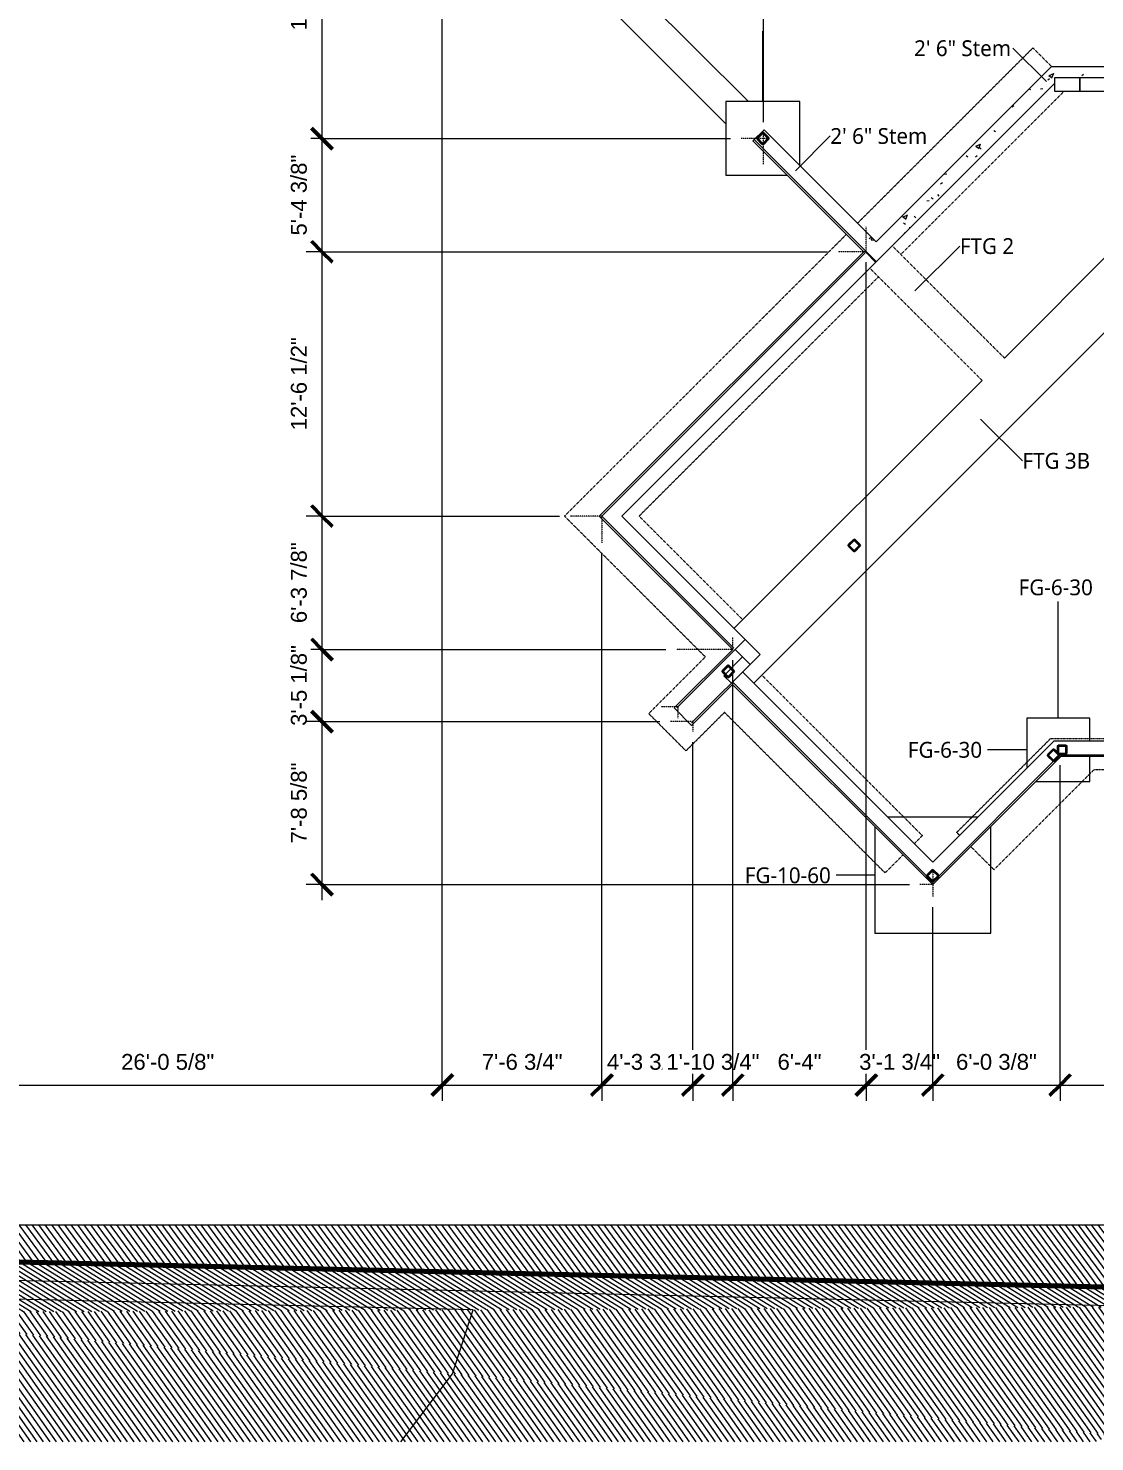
# Model space of a CAD drawing. Header units: inches. Extents: x -11546 to -8152, y -1759 to 1223.
# Drawn here: x -10606 to -9999, y -1759 to -954 of the extents above; entities that cross this region are included whole.
import ezdxf

# ---------------------------------------------------------------- set-up
doc = ezdxf.new("R2010")
doc.units = ezdxf.units.IN
doc.header["$MEASUREMENT"] = 0
doc.linetypes.add('_Callout Lines', pattern=[0.3125, 0.1875, -0.0625, 0, -0.0625])
doc.linetypes.add('_Demolished', pattern=[0.1875, 0.125, -0.0625])
for name, color, linetype, lineweight in [('A-ANNO-DIMS', 211, 'Continuous', 9), ('A-ANNO-DIMS-96', 211, 'Continuous', 9), ('A-ANNO-IDEN', 131, 'Continuous', 9), ('A-DETL', 90, 'Continuous', 9), ('A-GENM', 13, 'Continuous', 9), ('A-WALL', 113, 'Continuous', 13), ('C-TOPO', 7, 'Continuous', 9), ('C-TOPO-MAJR', 7, 'Continuous', 70), ('C-TOPO-MINR', 7, 'Continuous', 9), ('C-TOPO-PATT', 8, 'Continuous', 70), ('S-COLS', 52, 'Continuous', 9), ('S-FNDN', 32, 'Continuous', 13)]:
    doc.layers.add(name, color=color, linetype=linetype, lineweight=lineweight)
doc.styles.add('Arial', font='arial.ttf', dxfattribs={"height": 9})
doc.styles.add('Trebuchet MS', font='trebuc.ttf', dxfattribs={"height": 9})
doc.dimstyles.new('Linear_-_3_32__Arial', dxfattribs={"dimscale": 12, "dimtxt": 9.182335, "dimasz": 1, "dimexe": 0.75, "dimexo": 0.5, "dimgap": 0.5, "dimtad": 1, "dimdec": 3, "dimrnd": 0.125, "dimzin": 3, "dimdsep": 46, "dimlunit": 4, "dimtxsty": 'Arial', "dimblk1": 'OBLIQUE', "dimblk2": 'OBLIQUE', "dimsah": 1, "dimcen": 0.09, "dimdle": 0.75, "dimazin": 0, "dimtfac": 1, "dimtdec": 4, "dimtix": 1, "dimtmove": 0, "dimatfit": 3, "dimfxl": 1, "dimtvp": 1, "dimtfill": 1, "dimfrac": 2, "dimtolj": 1, "dimtzin": 0, "dimarcsym": 2})
pattern_1 = [(50, (0, 0), (27.5427, -2.40992), [2.88, -31.68]), (355, (0, 0), (-5.327844, 28.884266), [2.304, -25.344]), (100.451, (2.295, -0.2), (22.215316, 26.47393), [2.448, -26.924]), (46.184, (0, 7.68), (40.98187, -6.35642), [4.32, -47.52]), (96.636, (3.415, 7.15), (35.89075, 37.40619), [3.671, -40.386]), (351.184, (0, 7.68), (35.89097, 37.40622), [3.456, -38.016]), (21, (3.84, 5.76), (22.921036, -15.46073), [2.88, -31.68]), (326, (3.84, 5.76), (9.34353, 27.84574), [2.304, -25.344]), (71.451, (5.75, 4.472), (32.26477, 12.38442), [2.448, -26.924]), (37.5, (0, 0), (0.466855, 12.782707), [1.267, -23.77, 1.267, -24.461, -25.44]), (37.5, (0, 0), (0.466855, 12.782707), [-50.765, 1.267, -24.173]), (7.5, (0, 0), (10.10159, 15.14509), [1.267, -13.402, 1.267, -23.194, -9.696]), (7.5, (0, 0), (10.10159, 15.14509), [-39.13, 1.267, -8.429]), (327.5, (-8.563, 0), (20.499161, -0.86578), [1.267, -8.333, 1.267, -28.685, -39.744]), (327.5, (-8.563, 0), (20.499161, -0.86578), [-39.552, 1.267, -38.477]), (317.5, (-12.403, 0), (22.39478, 3.844288), [1.267, -11.213, 1.267, -18.624, -28.224]), (317.5, (-12.403, 0), (22.39478, 3.844288), [-32.371, 1.267, -26.957])]

# ---------------------------------------------------------------- blocks, each defined once
blk = doc.blocks.new('HSS-Hollow Structural Section-Column - HSS5X5X1_4-7563565-2 Main FND')
at = {"layer": 'S-COLS', "lineweight": 30}
for p, q in [((-2.5, 2.034), (-2.5, -2.034)), ((-2.267, -2.034), (-2.267, 2.034)), ((2.034, 2.5), (-2.034, 2.5)), ((-2.034, 2.267), (2.034, 2.267)), ((2.267, 2.034), (2.267, -2.034)), ((2.5, -2.034), (2.5, 2.034)), ((2.034, -2.267), (-2.034, -2.267)), ((-2.034, -2.5), (2.034, -2.5))]:
    blk.add_line(p, q, dxfattribs=at)
for centre, radius, start, end in [((-2.034, 2.034), 0.466, 90, 180), ((-2.034, 2.034), 0.233, 90, 180), ((2.034, 2.034), 0.466, 360, 90), ((2.034, 2.034), 0.233, 0, 90), ((-2.034, -2.034), 0.466, 180, 270), ((-2.034, -2.034), 0.233, 180, 270), ((2.034, -2.034), 0.466, 270, 360), ((2.034, -2.034), 0.233, 270, 360)]:
    blk.add_arc(centre, radius, start, end, dxfattribs=at)
blk = doc.blocks.new('HSS-Hollow Structural Section-Column - HSS5X5X1_4-7618822-2 Main FND')
at = {"layer": 'S-COLS', "lineweight": 30}
for p, q in [((-2.5, 2.034), (-2.5, -2.034)), ((-2.267, -2.034), (-2.267, 2.034)), ((2.034, 2.5), (-2.034, 2.5)), ((-2.034, 2.267), (2.034, 2.267)), ((2.267, 2.034), (2.267, -2.034)), ((2.5, -2.034), (2.5, 2.034)), ((2.034, -2.267), (-2.034, -2.267)), ((-2.034, -2.5), (2.034, -2.5))]:
    blk.add_line(p, q, dxfattribs=at)
for centre, radius, start, end in [((-2.034, 2.034), 0.466, 90, 180), ((-2.034, 2.034), 0.233, 90, 180), ((2.034, 2.034), 0.466, 360, 90), ((2.034, 2.034), 0.233, 0, 90), ((-2.034, -2.034), 0.466, 180, 270), ((-2.034, -2.034), 0.233, 180, 270), ((2.034, -2.034), 0.233, 270, 360), ((2.034, -2.034), 0.466, 270, 360)]:
    blk.add_arc(centre, radius, start, end, dxfattribs=at)
blk = doc.blocks.new('HSS-Hollow Structural Section-Column - HSS5X5X1_4-V3-2 Main FND')
at = {"layer": 'S-COLS', "lineweight": 30}
for p, q in [((-2.5, 2.034), (-2.5, -2.034)), ((-2.267, -2.034), (-2.267, 2.034)), ((2.034, 2.5), (-2.034, 2.5)), ((-2.034, 2.267), (2.034, 2.267)), ((2.267, 2.034), (2.267, -2.034)), ((2.5, -2.034), (2.5, 2.034)), ((2.034, -2.267), (-2.034, -2.267)), ((-2.034, -2.5), (2.034, -2.5))]:
    blk.add_line(p, q, dxfattribs=at)
for centre, radius, start, end in [((-2.034, 2.034), 0.466, 90, 180), ((-2.034, 2.034), 0.233, 90, 180), ((2.034, 2.034), 0.466, 360, 90), ((2.034, 2.034), 0.233, 0, 90), ((-2.034, -2.034), 0.466, 180, 270), ((-2.034, -2.034), 0.233, 180, 270), ((2.034, -2.034), 0.466, 270, 360), ((2.034, -2.034), 0.233, 270, 360)]:
    blk.add_arc(centre, radius, start, end, dxfattribs=at)
blk = doc.blocks.new('HSS-Hollow Structural Section-Column - HSS5X5X1_4-V8-2 Main FND')
at = {"layer": 'S-COLS', "lineweight": 30}
for p, q in [((-2.5, 2.034), (-2.5, -2.034)), ((-2.267, -2.034), (-2.267, 2.034)), ((2.034, 2.5), (-2.034, 2.5)), ((-2.034, 2.267), (2.034, 2.267)), ((2.267, 2.034), (2.267, -2.034)), ((2.5, -2.034), (2.5, 2.034)), ((2.034, -2.267), (-2.034, -2.267)), ((-2.034, -2.5), (2.034, -2.5))]:
    blk.add_line(p, q, dxfattribs=at)
for centre, radius, start, end in [((-2.034, 2.034), 0.466, 90, 180), ((-2.034, 2.034), 0.233, 90, 180), ((2.034, 2.034), 0.466, 360, 90), ((2.034, 2.034), 0.233, 0, 90), ((-2.034, -2.034), 0.466, 180, 270), ((-2.034, -2.034), 0.233, 180, 270), ((2.034, -2.034), 0.233, 270, 360), ((2.034, -2.034), 0.466, 270, 360)]:
    blk.add_arc(centre, radius, start, end, dxfattribs=at)
blk = doc.blocks.new('Spread FTG - 36-7565171-2 Main FND')
at = {"layer": 'S-FNDN'}
for p, q in [((-18, 18), (-18, -10.45)), ((18, 18), (-18, 18)), ((18, 5.19), (18, 18)), ((18, -18), (18, -3.81)), ((-12.82, -18), (18, -18))]:
    blk.add_line(p, q, dxfattribs=at)
blk = doc.blocks.new('Spread FTG - 60-V11-2 Main FND')
at = {"layer": 'S-FNDN'}
for p, q in [((25.45, 33), (-25.58, 33)), ((-33, 27.7), (-33, -33)), ((33, -33), (33, 27.82)), ((-33, -33), (33, -33))]:
    blk.add_line(p, q, dxfattribs=at)
blk = doc.blocks.new('Spread FTG - 42-V12-2 Main FND')
at = {"layer": 'S-FNDN'}
for p, q in [((21, 21), (-13.93, 21)), ((21, -21), (21, 21)), ((-21, 15.34), (-21, -21)), ((-21, -21), (21, -21))]:
    blk.add_line(p, q, dxfattribs=at)
blk = doc.blocks.new('HSS-Hollow Structural Section-Column - HSS5X5X1_4-V27-2 Main FND')
at = {"layer": 'S-COLS'}
h = blk.add_hatch(dxfattribs=at)
h.set_pattern_fill('FP_21', color=256, style=0, pattern_type=2)
h.set_pattern_definition([(45, (10017.413, 1365.139), (-9.503515, 9.503515), []), (45, (10017.413, 1379.539), (-9.503515, 9.503515), [])])
h.paths.add_polyline_path([(-0.29, -2.5), (2.03, -2.5), (2.36, -2.36), (2.5, -2.03), (2.5, 2.03), (2.36, 2.36), (2.03, 2.5), (-2.03, 2.5), (-2.36, 2.36), (-2.5, 2.03), (-2.5, -2.03), (-2.36, -2.36), (-2.03, -2.5)])
h.paths.add_polyline_path([(-2.03, -2.27), (-2.2, -2.2), (-2.27, -2.03), (-2.27, 2.03), (-2.2, 2.2), (-2.03, 2.27), (2.13, 2.23), (2.2, 2.2), (2.27, 2.03), (2.27, -2.03), (2.2, -2.2), (2.03, -2.27), (-0.29, -2.27)])
at = {"layer": 'S-COLS', "lineweight": 30}
for p, q in [((-2.5, 2.03), (-2.5, -2.03)), ((-2.27, -2.03), (-2.27, 2.03)), ((2.03, 2.5), (-2.03, 2.5)), ((-2.03, 2.27), (2.03, 2.27)), ((2.27, 2.03), (2.27, -2.03)), ((2.5, -2.03), (2.5, 2.03)), ((2.03, -2.27), (-2.03, -2.27)), ((-2.03, -2.5), (2.03, -2.5))]:
    blk.add_line(p, q, dxfattribs=at)
for centre, radius, start, end in [((-2.03, 2.03), 0.466, 90, 180), ((-2.03, 2.03), 0.233, 90, 180), ((2.03, 2.03), 0.466, 360, 90), ((2.03, 2.03), 0.233, 0, 90), ((-2.03, -2.03), 0.466, 180, 270), ((-2.03, -2.03), 0.233, 180, 270), ((2.03, -2.03), 0.466, 270, 360), ((2.03, -2.03), 0.233, 270, 360)]:
    blk.add_arc(centre, radius, start, end, dxfattribs=at)
blk = doc.blocks.new('HSS-Hollow Structural Section-Column - HSS5X5X1_4-7640956-2 Main FND')
at = {"layer": 'S-COLS', "lineweight": 30}
for p, q in [((-2.5, 2.034), (-2.5, -2.034)), ((-2.267, -2.034), (-2.267, 2.034)), ((2.034, 2.5), (-2.034, 2.5)), ((-2.034, 2.267), (2.034, 2.267)), ((2.267, 2.034), (2.267, -2.034)), ((2.5, -2.034), (2.5, 2.034)), ((2.034, -2.267), (-2.034, -2.267)), ((-2.034, -2.5), (2.034, -2.5))]:
    blk.add_line(p, q, dxfattribs=at)
for centre, radius, start, end in [((-2.034, 2.034), 0.466, 90, 180), ((-2.034, 2.034), 0.233, 90, 180), ((2.034, 2.034), 0.466, 360, 90), ((2.034, 2.034), 0.233, 0, 90), ((-2.034, -2.034), 0.466, 180, 270), ((-2.034, -2.034), 0.233, 180, 270), ((2.034, -2.034), 0.233, 270, 360), ((2.034, -2.034), 0.466, 270, 360)]:
    blk.add_arc(centre, radius, start, end, dxfattribs=at)
blk = doc.blocks.new('Ecoflow ocean shp3 - Ecoflow ocean shp3-7695040-2 Main FND')
at = {"layer": 'A-GENM', "lineweight": 20}
for p, q in [((0, 7.64), (-14.3, 7.64)), ((-14.3, 7.64), (-14.3, 0)), ((0, 0), (0, 7.64)), ((-14.3, 0), (0, 0))]:
    blk.add_line(p, q, dxfattribs=at)
blk = doc.blocks.new('DIMBLOCK15-2 Main FND')
at = {"layer": 'A-ANNO-DIMS-96'}
for p, q in [((-10370.1, -1555.97), (-10370.1, -857.93)), ((-10682.77, -1555.97), (-10682.77, -927.89)), ((-10682.77, -1555.97), (-10370.1, -1555.97)), ((-10682.77, -1555.97), (-10682.77, -1564.97)), ((-10370.1, -1555.97), (-10370.1, -1564.97))]:
    blk.add_line(p, q, dxfattribs=at)
at = {"layer": 'A-ANNO-DIMS-96', "lineweight": 50}
for p, q in [((-10682.77, -1555.97), (-10676.77, -1549.97)), ((-10370.1, -1555.97), (-10364.1, -1549.97)), ((-10682.77, -1555.97), (-10688.77, -1561.97)), ((-10370.1, -1555.97), (-10376.1, -1561.97))]:
    blk.add_line(p, q, dxfattribs=at)
at = {"layer": 'A-ANNO-DIMS-96', "color": 0, "insert": (-10552.85, -1538.28), "char_height": 9, "width": 63.4005, "attachment_point": 1, "line_spacing_factor": 0.941778, "style": 'Arial', "bg_fill": 3, "box_fill_scale": 1.25, "bg_fill_color": 9, "bg_fill_true_color": 13158600, "bg_fill_transparency": 0}
blk.add_mtext('26\'-0 5/8"', dxfattribs=at)
blk = doc.blocks.new('_Oblique')
at = {"color": 0, "linetype": 'ByBlock', "lineweight": -2}
blk.add_line((-0.5, -0.5), (0.5, 0.5), dxfattribs=at)
blk = doc.blocks.new('DIMBLOCK16-2 Main FND')
at = {"layer": 'A-ANNO-DIMS-96'}
for p, q in [((-10370.1, -1555.97), (-10370.1, -857.93)), ((-10279.36, -1555.97), (-10279.36, -1253.38)), ((-10370.1, -1555.97), (-10279.36, -1555.97)), ((-10370.1, -1555.97), (-10370.1, -1564.97)), ((-10279.36, -1555.97), (-10279.36, -1564.97))]:
    blk.add_line(p, q, dxfattribs=at)
at = {"layer": 'A-ANNO-DIMS-96', "lineweight": 50}
for p, q in [((-10370.1, -1555.97), (-10364.1, -1549.97)), ((-10279.36, -1555.97), (-10273.36, -1549.97)), ((-10370.1, -1555.97), (-10376.1, -1561.97)), ((-10279.36, -1555.97), (-10285.36, -1561.97))]:
    blk.add_line(p, q, dxfattribs=at)
at = {"layer": 'A-ANNO-DIMS-96', "color": 0, "insert": (-10347.69, -1538.28), "char_height": 9, "width": 55.094, "attachment_point": 1, "line_spacing_factor": 0.941778, "style": 'Arial', "bg_fill": 3, "box_fill_scale": 1.25, "bg_fill_color": 9, "bg_fill_true_color": 13158600, "bg_fill_transparency": 0}
blk.add_mtext('7\'-6 3/4"', dxfattribs=at)
blk = doc.blocks.new('DIMBLOCK17-2 Main FND')
at = {"layer": 'A-ANNO-DIMS-96'}
for p, q in [((-10279.36, -1555.97), (-10279.36, -1253.38)), ((-10227.57, -1555.97), (-10227.57, -1360.78)), ((-10279.36, -1555.97), (-10227.57, -1555.97)), ((-10279.36, -1555.97), (-10279.36, -1564.97)), ((-10227.57, -1555.97), (-10227.57, -1564.97))]:
    blk.add_line(p, q, dxfattribs=at)
at = {"layer": 'A-ANNO-DIMS-96', "lineweight": 50}
for p, q in [((-10279.36, -1555.97), (-10273.36, -1549.97)), ((-10227.57, -1555.97), (-10221.57, -1549.97)), ((-10279.36, -1555.97), (-10285.36, -1561.97)), ((-10227.57, -1555.97), (-10233.57, -1561.97))]:
    blk.add_line(p, q, dxfattribs=at)
at = {"layer": 'A-ANNO-DIMS-96', "color": 0, "insert": (-10276.42, -1538.28), "char_height": 9, "width": 55.094, "attachment_point": 1, "line_spacing_factor": 0.941778, "style": 'Arial', "bg_fill": 3, "box_fill_scale": 1.25, "bg_fill_color": 9, "bg_fill_true_color": 13158600, "bg_fill_transparency": 0}
blk.add_mtext('4\'-3 3/4"', dxfattribs=at)
blk = doc.blocks.new('DIMBLOCK18-2 Main FND')
at = {"layer": 'A-ANNO-DIMS-96'}
for p, q in [((-10204.86, -1555.97), (-10204.86, -1314.04)), ((-10227.57, -1555.97), (-10227.57, -1360.78)), ((-10227.57, -1555.97), (-10204.86, -1555.97)), ((-10227.57, -1555.97), (-10227.57, -1564.97)), ((-10204.86, -1555.97), (-10204.86, -1564.97))]:
    blk.add_line(p, q, dxfattribs=at)
at = {"layer": 'A-ANNO-DIMS-96', "lineweight": 50}
for p, q in [((-10227.57, -1555.97), (-10221.57, -1549.97)), ((-10204.86, -1555.97), (-10198.86, -1549.97)), ((-10227.57, -1555.97), (-10233.57, -1561.97)), ((-10204.86, -1555.97), (-10210.86, -1561.97))]:
    blk.add_line(p, q, dxfattribs=at)
at = {"layer": 'A-ANNO-DIMS-96', "color": 0, "insert": (-10242.63, -1538.28), "char_height": 9, "width": 63.4005, "attachment_point": 1, "line_spacing_factor": 0.941778, "style": 'Arial', "bg_fill": 3, "box_fill_scale": 1.25, "bg_fill_color": 9, "bg_fill_true_color": 13158600, "bg_fill_transparency": 0}
blk.add_mtext('1\'-10 3/4"', dxfattribs=at)
blk = doc.blocks.new('DIMBLOCK19-2 Main FND')
at = {"layer": 'A-ANNO-DIMS-96'}
for p, q in [((-10128.85, -1555.97), (-10128.85, -1087.61)), ((-10204.86, -1555.97), (-10204.86, -1314.04)), ((-10204.86, -1555.97), (-10128.85, -1555.97)), ((-10204.86, -1555.97), (-10204.86, -1564.97)), ((-10128.85, -1555.97), (-10128.85, -1564.97))]:
    blk.add_line(p, q, dxfattribs=at)
at = {"layer": 'A-ANNO-DIMS-96', "lineweight": 50}
for p, q in [((-10204.86, -1555.97), (-10198.86, -1549.97)), ((-10128.85, -1555.97), (-10122.85, -1549.97)), ((-10204.86, -1555.97), (-10210.86, -1561.97)), ((-10128.85, -1555.97), (-10134.85, -1561.97))]:
    blk.add_line(p, q, dxfattribs=at)
at = {"layer": 'A-ANNO-DIMS-96', "color": 0, "insert": (-10179.36, -1538.28), "char_height": 9, "width": 30.005, "attachment_point": 1, "line_spacing_factor": 0.941778, "style": 'Arial', "bg_fill": 3, "box_fill_scale": 1.25, "bg_fill_color": 9, "bg_fill_true_color": 13158600, "bg_fill_transparency": 0}
blk.add_mtext('6\'-4"', dxfattribs=at)
blk = doc.blocks.new('DIMBLOCK20-2 Main FND')
at = {"layer": 'A-ANNO-DIMS-96'}
for p, q in [((-10128.85, -1555.97), (-10128.85, -1087.61)), ((-10091.08, -1555.97), (-10091.08, -1454.71)), ((-10128.85, -1555.97), (-10091.08, -1555.97)), ((-10128.85, -1555.97), (-10128.85, -1564.97)), ((-10091.08, -1555.97), (-10091.08, -1564.97))]:
    blk.add_line(p, q, dxfattribs=at)
at = {"layer": 'A-ANNO-DIMS-96', "lineweight": 50}
for p, q in [((-10128.85, -1555.97), (-10122.85, -1549.97)), ((-10091.08, -1555.97), (-10085.08, -1549.97)), ((-10128.85, -1555.97), (-10134.85, -1561.97)), ((-10091.08, -1555.97), (-10097.08, -1561.97))]:
    blk.add_line(p, q, dxfattribs=at)
at = {"layer": 'A-ANNO-DIMS-96', "color": 0, "insert": (-10132.92, -1538.28), "char_height": 9, "width": 55.094, "attachment_point": 1, "line_spacing_factor": 0.941778, "style": 'Arial', "bg_fill": 3, "box_fill_scale": 1.25, "bg_fill_color": 9, "bg_fill_true_color": 13158600, "bg_fill_transparency": 0}
blk.add_mtext('3\'-1 3/4"', dxfattribs=at)
blk = doc.blocks.new('DIMBLOCK21-2 Main FND')
at = {"layer": 'A-ANNO-DIMS-96'}
for p, q in [((-10018.64, -1555.97), (-10018.64, -1373.95)), ((-10091.08, -1555.97), (-10091.08, -1454.71)), ((-10091.08, -1555.97), (-10018.64, -1555.97)), ((-10091.08, -1555.97), (-10091.08, -1564.97)), ((-10018.64, -1555.97), (-10018.64, -1564.97))]:
    blk.add_line(p, q, dxfattribs=at)
at = {"layer": 'A-ANNO-DIMS-96', "lineweight": 50}
for p, q in [((-10091.08, -1555.97), (-10085.08, -1549.97)), ((-10018.64, -1555.97), (-10012.64, -1549.97)), ((-10091.08, -1555.97), (-10097.08, -1561.97)), ((-10018.64, -1555.97), (-10024.64, -1561.97))]:
    blk.add_line(p, q, dxfattribs=at)
at = {"layer": 'A-ANNO-DIMS-96', "color": 0, "insert": (-10077.82, -1538.28), "char_height": 9, "width": 55.094, "attachment_point": 1, "line_spacing_factor": 0.941778, "style": 'Arial', "bg_fill": 3, "box_fill_scale": 1.25, "bg_fill_color": 9, "bg_fill_true_color": 13158600, "bg_fill_transparency": 0}
blk.add_mtext('6\'-0 3/8"', dxfattribs=at)
blk = doc.blocks.new('DIMBLOCK22-2 Main FND')
at = {"layer": 'A-ANNO-DIMS-96'}
for p, q in [((-10018.64, -1555.97), (-10018.64, -1373.95)), ((-9745.1, -1555.97), (-9745.1, -1371.14)), ((-10018.64, -1555.97), (-9745.1, -1555.97)), ((-10018.64, -1555.97), (-10018.64, -1564.97)), ((-9745.1, -1555.97), (-9745.1, -1564.97))]:
    blk.add_line(p, q, dxfattribs=at)
at = {"layer": 'A-ANNO-DIMS-96', "lineweight": 50}
for p, q in [((-10018.64, -1555.97), (-10012.64, -1549.97)), ((-9745.1, -1555.97), (-9739.1, -1549.97)), ((-10018.64, -1555.97), (-10024.64, -1561.97)), ((-9745.1, -1555.97), (-9751.1, -1561.97))]:
    blk.add_line(p, q, dxfattribs=at)
at = {"layer": 'A-ANNO-DIMS-96', "color": 0, "insert": (-9908.29, -1538.28), "char_height": 9, "width": 63.4005, "attachment_point": 1, "line_spacing_factor": 0.941778, "style": 'Arial', "bg_fill": 3, "box_fill_scale": 1.25, "bg_fill_color": 9, "bg_fill_true_color": 13158600, "bg_fill_transparency": 0}
blk.add_mtext('22\'-9 1/2"', dxfattribs=at)
blk = doc.blocks.new('DIMBLOCK30-2 Main FND')
at = {"layer": 'A-ANNO-DIMS-96'}
for p, q in [((-10363.61, -759.52), (-10363.61, -750.52)), ((-10187.54, -759.52), (-10187.54, -750.52)), ((-10363.61, -759.52), (-10178.54, -759.52)), ((-10363.61, -759.52), (-10363.61, -831.8)), ((-10187.54, -759.52), (-10187.54, -1007.87))]:
    blk.add_line(p, q, dxfattribs=at)
at = {"layer": 'A-ANNO-DIMS-96', "lineweight": 50}
for p, q in [((-10363.61, -759.52), (-10357.61, -753.52)), ((-10187.54, -759.52), (-10181.54, -753.52)), ((-10363.61, -759.52), (-10369.61, -765.52)), ((-10187.54, -759.52), (-10193.54, -765.52))]:
    blk.add_line(p, q, dxfattribs=at)
at = {"layer": 'A-ANNO-DIMS-96', "color": 0, "insert": (-10301.99, -741.83), "char_height": 9, "width": 63.4005, "attachment_point": 1, "line_spacing_factor": 0.941778, "style": 'Arial', "bg_fill": 3, "box_fill_scale": 1.25, "bg_fill_color": 9, "bg_fill_true_color": 13158600, "bg_fill_transparency": 0}
blk.add_mtext('14\'-8 1/8"', dxfattribs=at)
blk = doc.blocks.new('DIMBLOCK38-2 Main FND')
at = {"layer": 'A-ANNO-DIMS-96', "lineweight": 50}
for p, q in [((-10438.56, -841.2), (-10444.56, -835.2)), ((-10438.56, -841.2), (-10432.56, -847.2)), ((-10438.56, -1017.27), (-10444.56, -1011.27)), ((-10438.56, -1017.27), (-10432.56, -1023.27))]:
    blk.add_line(p, q, dxfattribs=at)
at = {"layer": 'A-ANNO-DIMS-96'}
for p, q in [((-10438.56, -841.2), (-10447.56, -841.2)), ((-10438.56, -841.2), (-10438.56, -1017.27)), ((-10438.56, -841.2), (-10373, -841.2)), ((-10438.56, -1017.27), (-10447.56, -1017.27)), ((-10438.56, -1017.27), (-10206.14, -1017.27))]:
    blk.add_line(p, q, dxfattribs=at)
at = {"layer": 'A-ANNO-DIMS-96', "color": 0, "insert": (-10456.24, -955.65), "char_height": 9, "width": 63.4005, "attachment_point": 1, "rotation": 90, "line_spacing_factor": 0.941778, "style": 'Arial', "bg_fill": 3, "box_fill_scale": 1.25, "bg_fill_color": 9, "bg_fill_true_color": 13158600, "bg_fill_transparency": 0}
blk.add_mtext('14\'-8 1/8"', dxfattribs=at)
blk = doc.blocks.new('DIMBLOCK39-2 Main FND')
at = {"layer": 'A-ANNO-DIMS-96', "lineweight": 50}
for p, q in [((-10438.56, -1017.27), (-10444.56, -1011.27)), ((-10438.56, -1017.27), (-10432.56, -1023.27)), ((-10438.56, -1081.61), (-10444.56, -1075.61)), ((-10438.56, -1081.61), (-10432.56, -1087.61))]:
    blk.add_line(p, q, dxfattribs=at)
at = {"layer": 'A-ANNO-DIMS-96'}
for p, q in [((-10438.56, -1017.27), (-10447.56, -1017.27)), ((-10438.56, -1017.27), (-10438.56, -1081.61)), ((-10438.56, -1017.27), (-10206.14, -1017.27)), ((-10438.56, -1081.61), (-10447.56, -1081.61)), ((-10438.56, -1081.61), (-10150.85, -1081.61))]:
    blk.add_line(p, q, dxfattribs=at)
at = {"layer": 'A-ANNO-DIMS-96', "color": 0, "insert": (-10456.24, -1072.4), "char_height": 9, "width": 55.094, "attachment_point": 1, "rotation": 90, "line_spacing_factor": 0.941778, "style": 'Arial', "bg_fill": 3, "box_fill_scale": 1.25, "bg_fill_color": 9, "bg_fill_true_color": 13158600, "bg_fill_transparency": 0}
blk.add_mtext('5\'-4 3/8"', dxfattribs=at)
blk = doc.blocks.new('DIMBLOCK40-2 Main FND')
at = {"layer": 'A-ANNO-DIMS-96', "lineweight": 50}
for p, q in [((-10438.56, -1081.61), (-10444.56, -1075.61)), ((-10438.56, -1081.61), (-10432.56, -1087.61)), ((-10438.56, -1232.13), (-10444.56, -1226.13)), ((-10438.56, -1232.13), (-10432.56, -1238.13))]:
    blk.add_line(p, q, dxfattribs=at)
at = {"layer": 'A-ANNO-DIMS-96'}
for p, q in [((-10438.56, -1081.61), (-10447.56, -1081.61)), ((-10438.56, -1081.61), (-10438.56, -1232.13)), ((-10438.56, -1081.61), (-10150.85, -1081.61)), ((-10438.56, -1232.13), (-10447.56, -1232.13)), ((-10438.56, -1232.13), (-10303.36, -1232.13))]:
    blk.add_line(p, q, dxfattribs=at)
at = {"layer": 'A-ANNO-DIMS-96', "color": 0, "insert": (-10456.24, -1183.29), "char_height": 9, "width": 63.4005, "attachment_point": 1, "rotation": 90, "line_spacing_factor": 0.941778, "style": 'Arial', "bg_fill": 3, "box_fill_scale": 1.25, "bg_fill_color": 9, "bg_fill_true_color": 13158600, "bg_fill_transparency": 0}
blk.add_mtext('12\'-6 1/2"', dxfattribs=at)
blk = doc.blocks.new('DIMBLOCK41-2 Main FND')
at = {"layer": 'A-ANNO-DIMS-96', "lineweight": 50}
for p, q in [((-10438.56, -1232.13), (-10444.56, -1226.13)), ((-10438.56, -1232.13), (-10432.56, -1238.13)), ((-10438.56, -1308.04), (-10444.56, -1302.04)), ((-10438.56, -1308.04), (-10432.56, -1314.04))]:
    blk.add_line(p, q, dxfattribs=at)
at = {"layer": 'A-ANNO-DIMS-96'}
for p, q in [((-10438.56, -1232.13), (-10447.56, -1232.13)), ((-10438.56, -1232.13), (-10438.56, -1308.04)), ((-10438.56, -1232.13), (-10303.36, -1232.13)), ((-10438.56, -1308.04), (-10447.56, -1308.04)), ((-10438.56, -1308.04), (-10242.86, -1308.04))]:
    blk.add_line(p, q, dxfattribs=at)
at = {"layer": 'A-ANNO-DIMS-96', "color": 0, "insert": (-10456.24, -1293.04), "char_height": 9, "width": 55.094, "attachment_point": 1, "rotation": 90, "line_spacing_factor": 0.941778, "style": 'Arial', "bg_fill": 3, "box_fill_scale": 1.25, "bg_fill_color": 9, "bg_fill_true_color": 13158600, "bg_fill_transparency": 0}
blk.add_mtext('6\'-3 7/8"', dxfattribs=at)
blk = doc.blocks.new('DIMBLOCK42-2 Main FND')
at = {"layer": 'A-ANNO-DIMS-96', "lineweight": 50}
for p, q in [((-10438.56, -1308.04), (-10444.56, -1302.04)), ((-10438.56, -1308.04), (-10432.56, -1314.04)), ((-10438.56, -1349.13), (-10444.56, -1343.13)), ((-10438.56, -1349.13), (-10432.56, -1355.13))]:
    blk.add_line(p, q, dxfattribs=at)
at = {"layer": 'A-ANNO-DIMS-96'}
for p, q in [((-10438.56, -1308.04), (-10447.56, -1308.04)), ((-10438.56, -1308.04), (-10438.56, -1349.13)), ((-10438.56, -1308.04), (-10242.86, -1308.04)), ((-10438.56, -1349.13), (-10447.56, -1349.13)), ((-10438.56, -1349.13), (-10246.32, -1349.13))]:
    blk.add_line(p, q, dxfattribs=at)
at = {"layer": 'A-ANNO-DIMS-96', "color": 0, "insert": (-10456.24, -1351.54), "char_height": 9, "width": 55.094, "attachment_point": 1, "rotation": 90, "line_spacing_factor": 0.941778, "style": 'Arial', "bg_fill": 3, "box_fill_scale": 1.25, "bg_fill_color": 9, "bg_fill_true_color": 13158600, "bg_fill_transparency": 0}
blk.add_mtext('3\'-5 1/8"', dxfattribs=at)
blk = doc.blocks.new('DIMBLOCK43-2 Main FND')
at = {"layer": 'A-ANNO-DIMS-96', "lineweight": 50}
for p, q in [((-10438.56, -1349.13), (-10444.56, -1343.13)), ((-10438.56, -1349.13), (-10432.56, -1355.13)), ((-10438.56, -1441.8), (-10444.56, -1435.8)), ((-10438.56, -1441.8), (-10432.56, -1447.8))]:
    blk.add_line(p, q, dxfattribs=at)
at = {"layer": 'A-ANNO-DIMS-96'}
for p, q in [((-10438.56, -1349.13), (-10447.56, -1349.13)), ((-10438.56, -1349.13), (-10438.56, -1450.8)), ((-10438.56, -1349.13), (-10246.32, -1349.13)), ((-10438.56, -1441.8), (-10447.56, -1441.8)), ((-10438.56, -1441.8), (-10104.33, -1441.8))]:
    blk.add_line(p, q, dxfattribs=at)
at = {"layer": 'A-ANNO-DIMS-96', "color": 0, "insert": (-10456.24, -1418.42), "char_height": 9, "width": 55.094, "attachment_point": 1, "rotation": 90, "line_spacing_factor": 0.941778, "style": 'Arial', "bg_fill": 3, "box_fill_scale": 1.25, "bg_fill_color": 9, "bg_fill_true_color": 13158600, "bg_fill_transparency": 0}
blk.add_mtext('7\'-8 5/8"', dxfattribs=at)

msp = doc.modelspace()

# ---------------------------------------------------------------- hatches: boundary and pattern name
at = {"layer": 'A-WALL'}
h = msp.add_hatch(dxfattribs=at)
h.set_pattern_fill('FP_15', color=256, style=0, pattern_type=2)
h.set_pattern_definition(pattern_1)
h.paths.add_polyline_path([(-10123.5431, -1087.6242), (-10021.7124, -985.7935), (-10021.7124, -982.5739), (-10018.4929, -982.5739), (-10012.1329, -976.2139), (-10023.4466, -976.2139), (-10129.2, -1081.9673)])
h = msp.add_hatch(dxfattribs=at)
h.set_pattern_fill('FP_8', color=256, style=0, pattern_type=2)
h.set_pattern_definition(pattern_1)
h.paths.add_polyline_path([(-9975.5091, -984.2139), (-9974.9186, -984.2139), (-9974.9186, -976.2139), (-10012.1329, -976.2139), (-10018.4929, -982.5739), (-9993.1124, -982.5739), (-9993.1124, -984.2139), (-9977.5091, -984.2139)])
h = msp.add_hatch(dxfattribs=at)
h.set_pattern_fill('FP_15', color=256, style=0, pattern_type=2)
h.set_pattern_definition(pattern_1)
h.paths.add_polyline_path([(-10137.3317, -1061.8148), (-10142.9886, -1067.4716), (-10128.8464, -1081.6138), (-10123.1896, -1075.9569)])
at = {"layer": 'C-TOPO-PATT', "lineweight": 9}
h = msp.add_hatch(dxfattribs=at)
h.set_pattern_fill('FP_129', color=256, style=0, pattern_type=2)
h.set_pattern_definition([(306.314, (-52817.724, -2538.191), (2.43200637, 1.72291754), [])])
h.paths.add_polyline_path([(-9575.9079, -1680.5204), (-8813.8792, -1635.4805), (-11340.1237, -1635.5963), (-11340.1237, -1640.125), (-9905.6349, -1672.9706)])
h = msp.add_hatch(dxfattribs=at)
h.set_pattern_fill('FP_130', color=256, style=0, pattern_type=2)
h.set_pattern_definition([(328.268, (-52794.576, -1527.25), (2.02648987, 1.43580142), [])])
h.paths.add_polyline_path([(-10740.8027, -1685.5404), (-9575.9079, -1680.5204), (-11340.1237, -1640.125), (-11340.1237, -1647.977), (-10805.7623, -1681.4689)])
h = msp.add_hatch(dxfattribs=at)
h.set_pattern_fill('FP_99', color=256, style=0, pattern_type=2)
h.set_pattern_definition([(305.286, (-52778.199, -2619.62), (2.44714197, 1.73363765), [])])
h.paths.add_polyline_path([(-9987.8181, -1755.2107), (-9575.9079, -1680.5204), (-10740.8027, -1685.5404), (-10308.5137, -1725.5382)])
h = msp.add_hatch(dxfattribs=at)
h.set_pattern_fill('FP_97', color=256, style=0, pattern_type=2)
h.set_pattern_definition([(305.292, (-52781.584, -2635.055), (2.4479615, 1.73421046), [])])
h.paths.add_polyline_path([(-10622.8793, -1759.0122), (-9998.3363, -1759.0122), (-9987.8181, -1755.2107), (-10740.8027, -1685.5404), (-10687.3776, -1759.0122)])

# ---------------------------------------------------------------- linework, layer by layer
at = {"layer": 'A-ANNO-IDEN'}
for p, q in [((-10026.3917, -984.8159), (-10045.4307, -965.7769)), ((-10063.8101, -1176.8859), (-10040.0553, -1200.6406)), ((-10019.5999, -1347.1392), (-10019.5999, -1280.6479))]:
    msp.add_line(p, q, dxfattribs=at)
at = {"layer": 'A-DETL', "linetype": '_Demolished', "lineweight": 13}
for p, q in [((-10184.1448, -1017.2661), (-10200.1448, -1017.2661)), ((-10187.5373, -1013.8737), (-10187.5373, -1031.7395)), ((-10128.8464, -1081.6138), (-10128.8464, -1067.4716)), ((-10128.8464, -1081.6138), (-10144.8464, -1081.6138)), ((-10279.3607, -1232.128), (-10297.3607, -1232.128)), ((-10279.3607, -1232.128), (-10279.3607, -1247.378)), ((-10204.8633, -1308.0396), (-10204.8633, -1301.0396)), ((-10204.8633, -1308.0396), (-10236.8633, -1308.0396)), ((-10236.051, -1340.6415), (-10245.551, -1340.6415)), ((-10236.051, -1340.6415), (-10236.051, -1347.1415)), ((-10227.5657, -1349.1268), (-10240.3157, -1349.1268)), ((-10227.5657, -1349.1268), (-10227.5657, -1354.7837)), ((-10091.0782, -1433.4583), (-10091.0782, -1448.7083)), ((-10091.0782, -1441.8004), (-10098.3282, -1441.8004))]:
    msp.add_line(p, q, dxfattribs=at)
at = {"layer": 'A-WALL'}
for p, q in [((-10334.3494, -857.7261), (-10195.97, -996.1055)), ((-10208.6979, -1008.8334), (-10347.0773, -870.454)), ((-10123.1896, -1075.9569), (-10023.4466, -976.2139)), ((-10023.4466, -976.2139), (-9974.9186, -976.2139)), ((-10021.7124, -985.7935), (-10268.047, -1232.128)), ((-10193.3548, -1018.5197), (-10186.9908, -1012.1557)), ((-10186.9908, -1012.1557), (-10123.1896, -1075.9569)), ((-10130.2607, -1081.6138), (-10193.3548, -1018.5197)), ((-10123.1896, -1087.2706), (-10192.6477, -1017.8126)), ((-10050.2721, -1142.1347), (-9985.5091, -1077.3718)), ((-10280.7749, -1232.128), (-10130.2607, -1081.6138)), ((-10129.5536, -1082.3209), (-10279.3607, -1232.128)), ((-10129.2, -1081.9673), (-10128.8464, -1081.6138)), ((-10129.2, -1081.9673), (-10123.5431, -1087.6242)), ((-9985.5091, -1119.7982), (-10192.9309, -1327.2199)), ((-10204.1562, -1296.0188), (-10063, -1154.8626)), ((-10204.8633, -1308.0396), (-10280.7749, -1232.128)), ((-10279.3607, -1232.128), (-10204.1562, -1307.3325)), ((-10268.047, -1232.128), (-10189.3069, -1310.868)), ((-10236.7581, -1341.3486), (-10197.7922, -1302.3827)), ((-10238.1723, -1341.3486), (-10204.8633, -1308.0396)), ((-10189.3069, -1310.868), (-10228.2728, -1349.8339)), ((-10194.9638, -1316.5249), (-10203.4491, -1308.0396)), ((-10209.0296, -1322.1054), (-10205.8235, -1318.8993)), ((-10205.6588, -1318.7346), (-10199.2064, -1312.2822)), ((-10209.9014, -1322.9772), (-10209.1943, -1322.2701)), ((-10205.6542, -1327.2244), (-10209.9014, -1322.9772)), ((-10204.9471, -1326.5173), (-10205.6542, -1327.2244)), ((-10094.2842, -1437.1802), (-10204.9517, -1326.5128)), ((-10199.2948, -1320.8559), (-10091.0782, -1429.0725)), ((-10204.9517, -1327.927), (-10228.2728, -1351.2481)), ((-10091.0782, -1441.8004), (-10204.9517, -1327.927)), ((-10228.2728, -1351.2481), (-10238.1723, -1341.3486)), ((-10091.0782, -1429.0725), (-10021.9574, -1359.9517)), ((-10021.9574, -1359.9517), (-9320.0999, -1359.9517)), ((-10018.2295, -1368.9517), (-10091.0782, -1441.8004)), ((-10087.8722, -1437.1802), (-10022.2814, -1371.5895)), ((-10018.9439, -1368.2519), (-10018.6437, -1367.9517)), ((-10018.6437, -1367.9517), (-9312.0999, -1367.9517)), ((-9311.0999, -1368.9517), (-10018.2295, -1368.9517)), ((-10091.4077, -1440.0567), (-10091.0782, -1440.3862)), ((-10091.0782, -1440.3862), (-10090.7487, -1440.0567))]:
    msp.add_line(p, q, dxfattribs=at)
at = {"layer": 'A-WALL', "linetype": '_Callout Lines'}
for p, q in [((-10133.7962, -1065.3503), (-10034.0532, -965.6073)), ((-10034.0532, -965.6073), (-10023.4466, -976.2139)), ((-10016.2334, -990.2139), (-10109.2131, -1083.1936)), ((-10300.5739, -1232.128), (-10140.1602, -1071.7143)), ((-10114.1628, -1078.2439), (-10050.2721, -1142.1347)), ((-10063, -1154.8626), (-10126.8908, -1090.9718)), ((-10121.941, -1095.9216), (-10258.1475, -1232.128)), ((-10220.4196, -1312.2822), (-10300.5739, -1232.128)), ((-10258.1475, -1232.128), (-10199.2064, -1291.069)), ((-10252.668, -1344.5306), (-10220.4196, -1312.2822)), ((-10188.3347, -1322.6237), (-10096.9679, -1413.9905)), ((-10252.668, -1344.5306), (-10231.4548, -1365.7438)), ((-10209.5479, -1343.8369), (-10231.4548, -1365.7438)), ((-10118.1811, -1435.2037), (-10209.5479, -1343.8369)), ((-10077.4281, -1412.187), (-10023.8804, -1358.6392)), ((-10023.8804, -1358.6392), (-9775.5999, -1358.6392)), ((-9999.454, -1376.6392), (-10056.2149, -1433.4002)), ((-9775.5999, -1376.6392), (-9999.454, -1376.6392)), ((-10096.9679, -1413.9905), (-10101.5641, -1418.5867)), ((-10077.4281, -1412.187), (-10075.8104, -1413.8047)), ((-10069.4464, -1420.1687), (-10056.2149, -1433.4002)), ((-10107.928, -1424.9506), (-10118.1811, -1435.2037))]:
    msp.add_line(p, q, dxfattribs=at)
at = {"layer": 'C-TOPO'}
msp.add_line((-11340.1237, -1635.5963), (-8813.8792, -1635.4805), dxfattribs=at)
at = {"layer": 'C-TOPO-MAJR'}
msp.add_line((-9575.9079, -1680.5204), (-11340.1237, -1640.125), dxfattribs=at)
at = {"layer": 'C-TOPO-MINR'}
for p, q in [((-9964.2062, -1682.1938), (-11271.9414, -1652.2504)), ((-10352.5045, -1683.8671), (-11006.3721, -1668.8954)), ((-10364.3104, -1720.3756), (-10352.5045, -1683.8671)), ((-10393.7448, -1759.0122), (-10364.3104, -1720.3756))]:
    msp.add_line(p, q, dxfattribs=at)

# ---------------------------------------------------------------- block references
at = {"layer": 'A-GENM'}
for p in [(-10007.4124, -990.2139), (-9993.1124, -990.2139)]:
    msp.add_blockref('Ecoflow ocean shp3 - Ecoflow ocean shp3-7695040-2 Main FND', p, dxfattribs=at)
at = {"layer": 'S-COLS', "lineweight": 30}
for name, p, rotation in [('HSS-Hollow Structural Section-Column - HSS5X5X1_4-V8-2 Main FND', (-10187.6979, -1017.1055), 224.9999999999998), ('HSS-Hollow Structural Section-Column - HSS5X5X1_4-V3-2 Main FND', (-10135.7151, -1248.7909), 44.9999999999999), ('HSS-Hollow Structural Section-Column - HSS5X5X1_4-7618822-2 Main FND', (-10207.4265, -1320.5024), 44.9999999999999), ('HSS-Hollow Structural Section-Column - HSS5X5X1_4-7640956-2 Main FND', (-10022.2814, -1368.2519), 45.00000000000031), ('HSS-Hollow Structural Section-Column - HSS5X5X1_4-7563565-2 Main FND', (-10091.0782, -1436.8507), 44.9999999999999)]:
    msp.add_blockref(name, p, dxfattribs=dict(at, rotation=rotation))
msp.add_blockref('HSS-Hollow Structural Section-Column - HSS5X5X1_4-V27-2 Main FND', (-10017.4127, -1365.1392), dxfattribs=at)
at = {"layer": 'S-FNDN', "rotation": 180}
msp.add_blockref('Spread FTG - 42-V12-2 Main FND', (-10187.6979, -1017.1055), dxfattribs=at)
at = {"layer": 'S-FNDN'}
for name, p in [('Spread FTG - 36-7565171-2 Main FND', (-10019.5999, -1365.1392)), ('Spread FTG - 60-V11-2 Main FND', (-10091.0177, -1436.557))]:
    msp.add_blockref(name, p, dxfattribs=at)

# ---------------------------------------------------------------- texts
at = {"layer": 'A-ANNO-IDEN', "char_height": 9, "attachment_point": 1, "style": 'Trebuchet MS'}
for s, insert, width in [('2\' 6" Stem', (-10101.67, -961.2832), 67.872), ('FTG 3B', (-10040.0553, -1196.1469), 49.086), ('FG-6-30', (-10042.2204, -1268.1605), 54.54)]:
    msp.add_mtext(s, dxfattribs=dict(at, insert=insert, width=width))

# ---------------------------------------------------------------- dimensions: what is measured, and where the dimension line sits
at = {"layer": 'A-ANNO-DIMS'}
dim = msp.add_linear_dim(base=(-10370.1022, -1555.9658), p1=(-10682.7696, -921.8892), p2=(-10370.1022, -851.9346), dimstyle='Linear_-_3_32__Arial', override={"dimpost": '<>', "dimfxl": 320.397453}, dxfattribs=at)
dim.commit()
dim.dimension.update_dxf_attribs({"geometry": 'DIMBLOCK15-2 Main FND', "text_midpoint": (-10526.4359, -1545.3123)})

# ---------------------------------------------------------------- next in the draw order: dimensions: what is measured, and where the dimension line sits
dim = msp.add_linear_dim(base=(-10279.36067, -1555.96582), p1=(-10370.10224, -851.93457), p2=(-10279.36067, -1247.378), dimstyle='Linear_-_3_32__Arial', override={"dimpost": '<>', "dimfxl": 405.72101}, dxfattribs=at)
dim.commit()
dim.dimension.update_dxf_attribs({"geometry": 'DIMBLOCK16-2 Main FND', "text_midpoint": (-10324.73146, -1545.30927)})

# ---------------------------------------------------------------- next in the draw order: dimensions: what is measured, and where the dimension line sits
for base, p1, p2, override, picture, middle in [((-10187.53725, -759.51848), (-10363.60684, -837.80411), (-10187.53725, -1013.8737), {"dimpost": '<>', "dimfxl": 249}, 'DIMBLOCK30-2 Main FND', (-10275.57205, -748.865)), ((-10227.5657, -1555.9658), (-10279.3607, -1247.378), (-10227.5657, -1354.7837), {"dimpost": '<>', "dimfxl": 119.242169}, 'DIMBLOCK17-2 Main FND', (-10253.4632, -1545.3093))]:
    dim = msp.add_linear_dim(base=base, p1=p1, p2=p2, dimstyle='Linear_-_3_32__Arial', override=override, dxfattribs=at)
    dim.commit()
    dim.dimension.update_dxf_attribs({"geometry": picture, "text_midpoint": middle})

# ---------------------------------------------------------------- next in the draw order: linework, layer by layer
at = {"layer": 'A-ANNO-IDEN'}
msp.add_line((-10187.6979, -996.1055), (-10187.7115, -956.1116), dxfattribs=at)

# ---------------------------------------------------------------- next in the draw order: dimensions: what is measured, and where the dimension line sits
at = {"layer": 'A-ANNO-DIMS'}
dim = msp.add_linear_dim(base=(-10438.5561, -1017.2661), p1=(-10366.9993, -841.1965), p2=(-10200.1448, -1017.2661), angle=90, dimstyle='Linear_-_3_32__Arial', override={"dimpost": '<>', "dimfxl": 242.571436}, dxfattribs=at)
dim.commit()
dim.dimension.update_dxf_attribs({"geometry": 'DIMBLOCK38-2 Main FND', "text_midpoint": (-10449.2096, -929.2313)})
dim = msp.add_linear_dim(base=(-10204.8633, -1555.9658), p1=(-10227.5657, -1354.7837), p2=(-10204.8633, -1308.0396), dimstyle='Linear_-_3_32__Arial', override={"dimpost": '<>', "dimfxl": 51.965452}, dxfattribs=at)
dim.commit()
dim.dimension.update_dxf_attribs({"geometry": 'DIMBLOCK18-2 Main FND', "text_midpoint": (-10216.2145, -1545.3093)})

# ---------------------------------------------------------------- next in the draw order: dimensions: what is measured, and where the dimension line sits
dim = msp.add_linear_dim(base=(-10128.8464, -1555.9658), p1=(-10204.8633, -1308.0396), p2=(-10128.8464, -1081.6138), dimstyle='Linear_-_3_32__Arial', override={"dimpost": '<>', "dimfxl": 238.845582}, dxfattribs=at)
dim.commit()
dim.dimension.update_dxf_attribs({"geometry": 'DIMBLOCK19-2 Main FND', "text_midpoint": (-10166.8549, -1545.3707)})

# ---------------------------------------------------------------- next in the draw order: dimensions: what is measured, and where the dimension line sits
dim = msp.add_linear_dim(base=(-10438.5561, -1081.6138), p1=(-10200.1448, -1017.2661), p2=(-10144.8464, -1081.6138), angle=90, dimstyle='Linear_-_3_32__Arial', override={"dimpost": '<>', "dimfxl": 84.844166}, dxfattribs=at)
dim.commit()
dim.dimension.update_dxf_attribs({"geometry": 'DIMBLOCK39-2 Main FND', "text_midpoint": (-10449.2126, -1049.4399)})
dim = msp.add_linear_dim(base=(-10091.0782, -1555.9658), p1=(-10128.8464, -1081.6138), p2=(-10091.0782, -1448.7083), dimstyle='Linear_-_3_32__Arial', override={"dimpost": '<>', "dimfxl": 369.032254}, dxfattribs=at)
dim.commit()
dim.dimension.update_dxf_attribs({"geometry": 'DIMBLOCK20-2 Main FND', "text_midpoint": (-10109.9623, -1545.3093)})

# ---------------------------------------------------------------- next in the draw order: linework, layer by layer
at = {"layer": 'A-ANNO-IDEN'}
for p, q in [((-10169.2072, -1035.5961), (-10149.339, -1015.7279)), ((-10101.1792, -1103.9554), (-10075.6322, -1078.4084))]:
    msp.add_line(p, q, dxfattribs=at)

# ---------------------------------------------------------------- next in the draw order: texts
at = {"layer": 'A-ANNO-IDEN', "char_height": 9, "attachment_point": 1, "style": 'Trebuchet MS'}
for s, insert, width in [('2\' 6" Stem', (-10149.339, -1011.2342), 67.872), ('FTG 2', (-10075.6322, -1073.9147), 40.299)]:
    msp.add_mtext(s, dxfattribs=dict(at, insert=insert, width=width))

# ---------------------------------------------------------------- next in the draw order: dimensions: what is measured, and where the dimension line sits
at = {"layer": 'A-ANNO-DIMS'}
dim = msp.add_linear_dim(base=(-10438.5561, -1232.128), p1=(-10144.8464, -1081.6138), p2=(-10297.3607, -1232.128), angle=90, dimstyle='Linear_-_3_32__Arial', override={"dimpost": '<>', "dimfxl": 214.278132}, dxfattribs=at)
dim.commit()
dim.dimension.update_dxf_attribs({"geometry": 'DIMBLOCK40-2 Main FND', "text_midpoint": (-10449.2096, -1156.8709)})
dim = msp.add_linear_dim(base=(-10018.64372, -1555.96582), p1=(-10091.07821, -1448.70827), p2=(-10018.64372, -1367.95173), dimstyle='Linear_-_3_32__Arial', override={"dimpost": '<>', "dimfxl": 108.482133}, dxfattribs=at)
dim.commit()
dim.dimension.update_dxf_attribs({"geometry": 'DIMBLOCK21-2 Main FND', "text_midpoint": (-10054.86096, -1545.30927)})

# ---------------------------------------------------------------- next in the draw order: linework, layer by layer
at = {"layer": 'A-ANNO-IDEN'}
msp.add_line((-10037.5999, -1365.1392), (-10059.993, -1365.1517), dxfattribs=at)

# ---------------------------------------------------------------- next in the draw order: dimensions: what is measured, and where the dimension line sits
at = {"layer": 'A-ANNO-DIMS'}
dim = msp.add_linear_dim(base=(-10438.5561, -1308.0396), p1=(-10297.3607, -1232.128), p2=(-10236.8633, -1308.0396), angle=90, dimstyle='Linear_-_3_32__Arial', override={"dimpost": '<>', "dimfxl": 97.069592}, dxfattribs=at)
dim.commit()
dim.dimension.update_dxf_attribs({"geometry": 'DIMBLOCK41-2 Main FND', "text_midpoint": (-10449.2126, -1270.0838)})
dim = msp.add_linear_dim(base=(-9745.0999, -1555.9658), p1=(-10018.6437, -1367.9517), p2=(-9745.0999, -1365.1392), dimstyle='Linear_-_3_32__Arial', override={"dimpost": '<>', "dimfxl": 273.558251}, dxfattribs=at)
dim.commit()
dim.dimension.update_dxf_attribs({"geometry": 'DIMBLOCK22-2 Main FND', "text_midpoint": (-9881.8718, -1545.3123)})

# ---------------------------------------------------------------- next in the draw order: dimensions: what is measured, and where the dimension line sits
dim = msp.add_linear_dim(base=(-10438.5561, -1349.1268), p1=(-10236.8633, -1308.0396), p2=(-10240.3157, -1349.1268), angle=90, dimstyle='Linear_-_3_32__Arial', override={"dimpost": '<>', "dimfxl": 41.232005}, dxfattribs=at)
dim.commit()
dim.dimension.update_dxf_attribs({"geometry": 'DIMBLOCK42-2 Main FND', "text_midpoint": (-10449.2126, -1328.5832)})

# ---------------------------------------------------------------- next in the draw order: dimensions: what is measured, and where the dimension line sits
dim = msp.add_linear_dim(base=(-10438.5561, -1441.8004), p1=(-10240.3157, -1349.1268), p2=(-10098.3282, -1441.8004), angle=90, dimstyle='Linear_-_3_32__Arial', override={"dimpost": '<>', "dimfxl": 169.554865}, dxfattribs=at)
dim.commit()
dim.dimension.update_dxf_attribs({"geometry": 'DIMBLOCK43-2 Main FND', "text_midpoint": (-10449.2096, -1395.4636)})

# ---------------------------------------------------------------- next in the draw order: linework, layer by layer
at = {"layer": 'A-ANNO-IDEN'}
msp.add_line((-10124.0177, -1436.557), (-10146.0281, -1436.5695), dxfattribs=at)

# ---------------------------------------------------------------- next in the draw order: texts
at = {"layer": 'A-ANNO-IDEN', "char_height": 9, "attachment_point": 1, "style": 'Trebuchet MS'}
for s, insert, width in [('FG-6-30', (-10105.234, -1360.658), 54.54), ('FG-10-60', (-10198.0344, -1432.0758), 62.721)]:
    msp.add_mtext(s, dxfattribs=dict(at, insert=insert, width=width))

doc.saveas('drawing.dxf')
